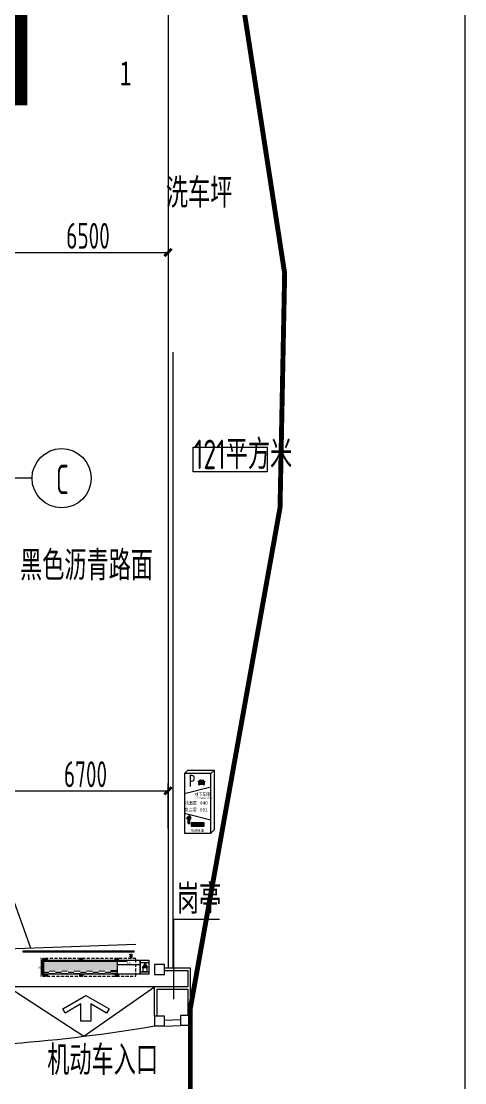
# Model space of a CAD drawing. Header units: millimetres. Extents: x 1618082 to 1961966, y -194823 to 101334.
# Drawn here: x 1689169 to 1707182, y 661 to 43777 of the extents above; entities that cross this region are included whole.
import ezdxf

# ---------------------------------------------------------------- set-up
doc = ezdxf.new("R2010")
doc.units = ezdxf.units.MM
doc.header["$LTSCALE"] = 500
for name, pattern in [('033_th-a1-3rd$0$HIDDEN', [0.375, 0.25, -0.125]), ('ACAD_ISO07W100', [3, 0, -3]), ('HIDDEN', [0.375, 0.25, -0.125])]:
    doc.linetypes.add(name, pattern=pattern)
doc.layers.get('0').update_dxf_attribs({"color": 8})
doc.layers.get('Defpoints').update_dxf_attribs({"color": 8})
for name, color, linetype in [('1', 8, 'Continuous'), ('1-道路', 8, 'Continuous'), ('1层轴线$0$建-标注', 8, 'Continuous'), ('_print', 8, 'Continuous'), ('hik标注图层', 2, 'Continuous'), ('hik设备图层', 7, 'Continuous'), ('STAIR', 8, 'Continuous'), ('TK', 7, 'Continuous'), ('建-墙', 8, 'Continuous'), ('建-文字200', 8, 'Continuous'), ('建-柱', 8, 'Continuous'), ('建-标注200', 8, 'Continuous'), ('弱-路障-设备', 7, 'Continuous'), ('我画过的车位号', 1, 'Continuous'), ('电-电力-线槽', 3, 'Continuous'), ('通-图框', 7, 'Continuous')]:
    doc.layers.add(name, color=color, linetype=linetype)
doc.layers.get('通-图框').off()
doc.styles.add('_TEL_DIM', font='SIMPLEX', dxfattribs={"width": 0.8, "height": 2.5, "bigfont": 'HZTXT'})
doc.styles.add('HZTXT', font='gbenor.shx', dxfattribs={"width": 0.75, "bigfont": 'HZTXT.shx'})
doc.styles.add('shui', font='', dxfattribs={"width": 0.8})
doc.styles.add('XD2008', font='xd-hzs.shx', dxfattribs={"width": 0.7, "bigfont": 'xd-hztxt.shx'})
doc.styles.get('shui').set_extended_font_data('SimSun')
doc.dimstyles.new('XD1000$0', dxfattribs={"dimscale": 300, "dimtxt": 3.5, "dimasz": 1, "dimexe": 1, "dimexo": 2, "dimgap": 0.5, "dimtad": 1, "dimdec": 0, "dimdsep": 46, "dimtxsty": 'XD2008', "dimblk": 'ARCHTICK', "dimcen": 2.5, "dimclrd": 256, "dimclre": 256, "dimclrt": 256, "dimaunit": 1, "dimadec": 0, "dimazin": 0, "dimtfac": 1, "dimtdec": 0, "dimtix": 1, "dimtmove": 0, "dimatfit": 3, "dimfxl": 1, "dimtolj": 1, "dimtzin": 0, "dimarcsym": 0})
doc.dimstyles.new('XD25', dxfattribs={"dimscale": 25, "dimtxt": 3.5, "dimasz": 1.5, "dimexe": 1, "dimexo": 2, "dimgap": 0.5, "dimtad": 1, "dimdec": 0, "dimdsep": 46, "dimtxsty": 'XD2008', "dimcen": 2.5, "dimclrt": 4, "dimaunit": 1, "dimadec": 0, "dimazin": 0, "dimtfac": 1, "dimtdec": 0, "dimtix": 1, "dimtmove": 0, "dimatfit": 3, "dimfxl": 1, "dimtolj": 1, "dimtzin": 0, "dimarcsym": 0})

# ---------------------------------------------------------------- blocks, each defined once
blk = doc.blocks.new('wwdd')
at = {"layer": '建-柱', "const_width": 150}
blk.add_lwpolyline([(32149, -2680), (40120, -2680), (40120, 7600), (40657, 7600), (40657, 22400)], dxfattribs=at)
at = {"layer": '建-标注200'}
blk.add_lwpolyline([(41097, -7800), (37800, -7800), (37800, -11500)], dxfattribs=at)
blk.add_circle((42297, -7800), 1200, dxfattribs=at)
at = {"layer": '建-标注200', "style": 'XD2008', "width": 0.7}
blk.add_text('C', height=1200, dxfattribs=at).set_placement((42074, -8451))
blk = doc.blocks.new('_ArchTick')
at = {"color": 0, "linetype": 'ByBlock', "const_width": 0.4}
blk.add_lwpolyline([(-0.5, -0.5), (0.5, 0.5)], dxfattribs=at)
blk = doc.blocks.new('*D288')
at = {"layer": '1层轴线$0$建-标注', "lineweight": -2, "transparency": 16777216}
for p, q in [((1688430, 10984), (1688430, 12816)), ((1688430, 12516), (1695130, 12516)), ((1695130, 10984), (1695130, 12816))]:
    blk.add_line(p, q, dxfattribs=at)
at = {"layer": 'Defpoints', "color": 0, "transparency": 16777216}
for p in [(1695130, 12516), (1688430, 10384), (1695130, 10384)]:
    blk.add_point(p, dxfattribs=at)
at = {"layer": '1层轴线$0$建-标注', "lineweight": -2, "transparency": 16777216, "xscale": 300, "yscale": 300, "zscale": 300, "rotation": 180}
blk.add_blockref('_ArchTick', (1688430, 12516), dxfattribs=at)
at = {"layer": '1层轴线$0$建-标注', "lineweight": -2, "transparency": 16777216, "xscale": 300, "yscale": 300, "zscale": 300}
blk.add_blockref('_ArchTick', (1695130, 12516), dxfattribs=at)
at = {"layer": '1层轴线$0$建-标注', "transparency": 16777216, "insert": (1691780, 13191), "char_height": 1050, "attachment_point": 5, "style": 'XD2008'}
blk.add_mtext('\\A1;6700', dxfattribs=at)
blk = doc.blocks.new('*D290')
at = {"layer": '1层轴线$0$建-标注', "lineweight": -2, "transparency": 16777216}
for p, q in [((1688630, 35476), (1688630, 34085)), ((1695130, 35476), (1695130, 34085)), ((1688630, 34385), (1695130, 34385))]:
    blk.add_line(p, q, dxfattribs=at)
at = {"layer": 'Defpoints', "color": 0, "transparency": 16777216}
for p in [(1688630, 36076), (1695130, 36076), (1695130, 34385)]:
    blk.add_point(p, dxfattribs=at)
at = {"layer": '1层轴线$0$建-标注', "lineweight": -2, "transparency": 16777216, "xscale": 300, "yscale": 300, "zscale": 300, "rotation": 180}
blk.add_blockref('_ArchTick', (1688630, 34385), dxfattribs=at)
at = {"layer": '1层轴线$0$建-标注', "lineweight": -2, "transparency": 16777216, "xscale": 300, "yscale": 300, "zscale": 300}
blk.add_blockref('_ArchTick', (1695130, 34385), dxfattribs=at)
at = {"layer": '1层轴线$0$建-标注', "transparency": 16777216, "insert": (1691880, 35060), "char_height": 1050, "attachment_point": 5, "style": 'XD2008'}
blk.add_mtext('\\A1;6500', dxfattribs=at)
blk = doc.blocks.new('9878768')
at = {"layer": '1', "color": 1, "ltscale": 0.003}
for points in [[(-127204, 2567), (-127204, 2787), (-127402, 2787), (-127402, 2566), (-127204, 2566)], [(-127328, 2413), (-127438, 2566), (-127204, 2567)], [(-127277, 2413), (-127168, 2566), (-127402, 2567)], [(-127234, 2306), (-127234, 2324), (-127368, 2324), (-127368, 2306)], [(-127328, 2324), (-127328, 2473)], [(-127290, 2338), (-127307, 2338)], [(-127300, 2331), (-127300, 2346)], [(-127279, 2324), (-127279, 2473)]]:
    blk.add_lwpolyline(points, dxfattribs=at)
for radius in [49.1, 26.8]:
    blk.add_circle((-127300, 2513), radius, dxfattribs=at)
blk = doc.blocks.new('*D296')
at = {"layer": 'Defpoints', "color": 0, "transparency": 16777216}
for p in [(1690034, 5705), (1689979, 4995), (1690034, 4995)]:
    blk.add_point(p, dxfattribs=at)
at = {"layer": '弱-路障-设备', "color": 0, "lineweight": -2, "transparency": 16777216}
for p, q in [((1689984, 5705), (1689954, 5705)), ((1689979, 5668), (1689979, 5033)), ((1689984, 4995), (1689954, 4995))]:
    blk.add_line(p, q, dxfattribs=at)
at = {"layer": '弱-路障-设备', "color": 0, "transparency": 16777216}
for points in [[(1689973, 5668), (1689985, 5668), (1689979, 5705)], [(1689973, 5033), (1689985, 5033), (1689979, 4995)]]:
    blk.add_solid(points, dxfattribs=at)
at = {"layer": '弱-路障-设备', "color": 4, "transparency": 16777216, "insert": (1689923, 5350), "char_height": 87.5, "attachment_point": 5, "rotation": 90, "style": 'XD2008'}
blk.add_mtext('\\A1;710', dxfattribs=at)
blk = doc.blocks.new('*D298')
at = {"layer": 'Defpoints', "color": 0, "transparency": 16777216}
for p in [(1693993, 5635), (1693068, 5585), (1693993, 5461)]:
    blk.add_point(p, dxfattribs=at)
at = {"layer": '弱-路障-设备', "color": 0, "lineweight": -2, "transparency": 16777216}
for p, q in [((1693068, 5535), (1693068, 5436)), ((1693106, 5461), (1693956, 5461)), ((1693993, 5585), (1693993, 5436))]:
    blk.add_line(p, q, dxfattribs=at)
at = {"layer": '弱-路障-设备', "color": 0, "transparency": 16777216}
for points in [[(1693106, 5467), (1693106, 5455), (1693068, 5461)], [(1693956, 5467), (1693956, 5455), (1693993, 5461)]]:
    blk.add_solid(points, dxfattribs=at)
at = {"layer": '弱-路障-设备', "color": 4, "transparency": 16777216, "insert": (1693531, 5517), "char_height": 87.5, "attachment_point": 5, "style": 'XD2008'}
blk.add_mtext('\\A1;925', dxfattribs=at)
blk = doc.blocks.new('150图框')
at = {"layer": '_print'}
blk.add_lwpolyline([(89100, 126000), (89100, 0), (0, 0), (0, 126000)], close=True, dxfattribs=at)
blk = doc.blocks.new('HIK入口信息屏')
for p, q in [((1077, 2422), (0, 2422)), ((0, 2422), (0, 0)), ((1077, 0), (1077, 2422)), ((0, 1615), (1077, 1884)), ((566, 2095), (563, 2090)), ((565, 2083), (574, 2077)), ((583, 2094), (572, 2098)), ((586, 2077), (574, 2077)), ((586, 2078), (582, 2062)), ((586, 2077), (582, 2062)), ((593, 2066), (582, 2055)), ((582, 2062), (582, 2015)), ((582, 2038), (594, 2039)), ((594, 2018), (582, 2026)), ((582, 2015), (589, 1993)), ((593, 2014), (582, 2015)), ((582, 2015), (583, 2014)), ((583, 2014), (582, 2015)), ((589, 2087), (583, 2094)), ((583, 1974), (583, 2014)), ((583, 2000), (587, 1999)), ((583, 1984), (587, 1979)), ((583, 1974), (587, 1968)), ((586, 2077), (589, 2087)), ((589, 2087), (586, 2077)), ((587, 1968), (587, 2001)), ((587, 1999), (587, 1999)), ((610, 1979), (587, 1979)), ((587, 1968), (610, 1968)), ((589, 2090), (617, 2141)), ((589, 2087), (617, 2141)), ((589, 2081), (593, 2087)), ((589, 2081), (593, 2073)), ((589, 1993), (798, 1993)), ((605, 2092), (593, 2087)), ((593, 2073), (593, 2066)), ((593, 2066), (603, 2068)), ((593, 2066), (594, 2046)), ((594, 2018), (593, 2014)), ((593, 2014), (593, 1993)), ((593, 2014), (794, 2014)), ((594, 2018), (594, 2046)), ((793, 2039), (594, 2039)), ((594, 2018), (793, 2018)), ((600, 2111), (600, 2111)), ((600, 2087), (605, 2092)), ((603, 2068), (600, 2087)), ((603, 2068), (634, 2069)), ((603, 2068), (603, 2039)), ((626, 2146), (605, 2092)), ((605, 2092), (634, 2095)), ((610, 1993), (610, 1968)), ((614, 1984), (610, 1979)), ((610, 1968), (614, 1974)), ((614, 1974), (614, 1993)), ((617, 2141), (626, 2146)), ((624, 2083), (617, 2088)), ((634, 2069), (624, 2083)), ((626, 2146), (645, 2148)), ((634, 2095), (669, 2097)), ((634, 2069), (753, 2069)), ((640, 2039), (634, 2069)), ((669, 2149), (645, 2148)), ((669, 2149), (718, 2149)), ((718, 2097), (669, 2097)), ((718, 2149), (742, 2148)), ((753, 2095), (718, 2097)), ((761, 2146), (742, 2148)), ((747, 2039), (753, 2069)), ((782, 2092), (753, 2095)), ((753, 2069), (763, 2083)), ((784, 2068), (753, 2069)), ((761, 2146), (782, 2092)), ((770, 2142), (761, 2146)), ((763, 2083), (770, 2088)), ((770, 2141), (770, 2142)), ((798, 2087), (770, 2142)), ((798, 2090), (770, 2142)), ((773, 1974), (773, 1993)), ((773, 1984), (777, 1979)), ((777, 1968), (773, 1974)), ((777, 1968), (777, 1993)), ((777, 1979), (800, 1979)), ((777, 1968), (800, 1968)), ((782, 2092), (794, 2087)), ((787, 2087), (782, 2092)), ((787, 2087), (784, 2068)), ((794, 2066), (784, 2068)), ((784, 2068), (784, 2039)), ((787, 2111), (787, 2111)), ((794, 2066), (793, 2046)), ((793, 2018), (793, 2046)), ((793, 2039), (805, 2038)), ((805, 2026), (793, 2018)), ((793, 2018), (794, 2014)), ((798, 2081), (794, 2087)), ((798, 2087), (794, 2087)), ((794, 2073), (798, 2081)), ((794, 2066), (794, 2073)), ((794, 2066), (805, 2055)), ((794, 2014), (805, 2015)), ((794, 1993), (794, 2014)), ((798, 2087), (804, 2094)), ((798, 2087), (801, 2077)), ((805, 2015), (798, 1993)), ((800, 1968), (800, 2001)), ((800, 1999), (804, 2000)), ((800, 1999), (800, 1999)), ((804, 1984), (800, 1979)), ((800, 1968), (804, 1974)), ((805, 2062), (801, 2078)), ((801, 2077), (813, 2077)), ((801, 2077), (805, 2062)), ((804, 2094), (815, 2098)), ((805, 2015), (804, 2014)), ((804, 2014), (805, 2015)), ((804, 2014), (804, 1974)), ((805, 2062), (805, 2015)), ((822, 2083), (813, 2077)), ((821, 2095), (824, 2090))]:
    blk.add_line(p, q)
at = {"extrusion": (0, 0, -1)}
for centre, major_axis, start_param, end_param in [((568, 2088), (3.65, 3.65), 2.959693, 4.386478), ((571, 2093), (-3.65, 3.65), 5.957274, 7.370623), ((681, 2057), (4.57, 4.57), 3.926991, 10.210176), ((690, 2057), (4.57, 4.57), 3.926991, 10.210176), ((697, 2057), (4.57, 4.57), 3.926991, 10.210176), ((703, 2057), (4.57, 4.57), 3.926991, 10.210176), ((816, 2093), (-3.65, 3.65), 0.483358, 1.896708), ((819, 2088), (3.65, 3.65), 0.325911, 1.752696)]:
    blk.add_ellipse(centre, major_axis=major_axis, ratio=1, start_param=start_param, end_param=end_param, dxfattribs=at)
at = {"layer": 'hik标注图层', "color": 0}
for p, q in [((0, 2422), (144, 2560)), ((144, 2560), (1220, 2560)), ((1077, 2422), (1220, 2560)), ((1220, 142), (1220, 2560))]:
    blk.add_line(p, q, dxfattribs=at)
at = {"color": 5, "style": 'shui', "width": 0.8}
blk.add_text('P', height=484, dxfattribs=at).set_placement((175, 1887))
at = {"text_generation_flag": 4, "width": 0.8, "flags": 9}
for tag in ['YSIZE', 'XSIZE']:
    blk.add_attdef(tag, (693, 1968), '', height=0.0646, rotation=180, dxfattribs=at)
blk = doc.blocks.new('hik入口信息引导屏')
h = blk.add_hatch(color=7)
h.dxf.hatch_style = 1
h.set_gradient(color1=(255, 255, 255), tint=1)
h.paths.add_polyline_path([(117, 636), (117, 568), (157, 609), (157, 393), (224, 393), (224, 609), (265, 568), (265, 636), (191, 710)])
h = blk.add_hatch(color=7)
h.dxf.hatch_style = 1
h.set_gradient(color1=(255, 255, 255), tint=1)
h.paths.add_polyline_path([(269, 416), (269, 281), (807, 281), (807, 416)])
for p, q in [((0, 807), (1077, 538)), ((192, 710), (118, 636)), ((118, 568), (118, 636)), ((158, 609), (118, 568)), ((158, 393), (158, 609)), ((192, 710), (266, 636)), ((224, 393), (224, 609)), ((225, 611), (266, 570)), ((266, 570), (266, 638)), ((0, 0), (1077, 0)), ((157, 393), (224, 393)), ((807, 416), (269, 416)), ((269, 416), (269, 281)), ((269, 281), (807, 281)), ((807, 281), (807, 416)), ((1077, 0), (1220, 142))]:
    blk.add_line(p, q)
at = {"layer": 'hik设备图层'}
blk.add_blockref('HIK入口信息屏', (0, 0), dxfattribs=at)
at = {"style": 'shui', "oblique": 1, "width": 0.85}
for s, height, p in [('地面层', 134.6, (16, 1159)), ('地下车库', 134.6, (408, 1511)), ('负二层', 134.6, (16, 886)), ('欢迎光临', 107.7, (274, 55))]:
    blk.add_text(s, height=height, dxfattribs=at).set_placement(p)
at = {"style": 'shui', "width": 0.8}
blk.add_text('UNDER GROUND GARAGE', height=60.56, dxfattribs=at).set_placement((410, 1400))
at = {"color": 1, "style": 'shui'}
blk.add_text('091', height=134.6, dxfattribs=at).set_placement((629, 877))
at = {"color": 3, "style": 'shui'}
blk.add_text('040', height=134.6, dxfattribs=at).set_placement((632, 1160))
blk = doc.blocks.new('00-防砸雷达')
at = {"color": 1, "ltscale": 10}
for points in [[(0, 8), (-10, 8), (-10, -8), (0, -8)], [(0, 63), (41, 63), (41, -63), (0, -63)], [(35, -56), (6, -56), (6, 54), (35, 54)]]:
    blk.add_lwpolyline(points, close=True, dxfattribs=at)
at = {"color": 1, "linetype": '033_th-a1-3rd$0$HIDDEN', "ltscale": 10}
for points in [[(41, 8), (103, 45)], [(41, -10), (103, -47)]]:
    blk.add_lwpolyline(points, dxfattribs=at)
at = {"color": 1, "ltscale": 10}
blk.add_arc((0, 0), 13.5, 90, 270, dxfattribs=at)
at = {"color": 1, "ltscale": 10, "insert": (29, 29), "char_height": 14, "attachment_point": 1, "rotation": 270, "style": '_TEL_DIM'}
blk.add_mtext_dynamic_manual_height_columns('{\\fSimSun|b0|i0|c134|p2;\\C3;防砸雷达}', width=62.73, gutter_width=17.5, heights=[0], dxfattribs=at)

msp = doc.modelspace()

# ---------------------------------------------------------------- hatches: boundary and pattern name
at = {"layer": 'TK', "lineweight": 5, "ltscale": 10}
h = msp.add_hatch(dxfattribs=at)
h.set_pattern_fill('PLAST', color=1, scale=10.857143, angle=225)
h.set_pattern_definition([(225, (98039016.61, -5949055.725), (48.7499618, -48.7499618), []), (225, (98039022.705, -5949061.82), (48.7499618, -48.7499618), []), (225, (98039028.8, -5949067.91), (48.7499618, -48.7499618), [])])
h.paths.add_polyline_path([(1693743, 5960), (1689242.9, 5960), (1689242.9, 6019.8), (1693743, 6019.8)])
at = {"layer": '弱-路障-设备', "ltscale": 0.003}
h = msp.add_hatch(dxfattribs=at)
h.set_pattern_fill('HONEY', color=2, scale=6, angle=180, style=0)
h.set_pattern_definition([(180, (2260906.048, -149046.918), (-28.575, -16.49778), [19.05, -38.1]), (300, (2260906.048, -149046.918), (28.5749966, -16.4977859), [19.05, -38.1]), (240, (2260906.048, -149046.918), (-3.4e-06, -32.9955659), [-38.1, 19.05])])
h.paths.add_polyline_path([(1693068.4, 5217.2), (1693068.4, 5585.3), (1690088.4, 5585.3), (1690088.4, 5217.2)])
h = msp.add_hatch(color=2, dxfattribs=at)
h.set_gradient(color1=(255, 41, 41), color2=(199, 0, 0), one_color=1, tint=0.39)
h.paths.add_polyline_path([(1690298.3, 5166.6), (1690548.3, 5166.6), (1690548.3, 5217.2), (1690298.3, 5217.2)])
h = msp.add_hatch(color=2, dxfattribs=at)
h.set_gradient(color1=(255, 41, 41), color2=(199, 0, 0), one_color=1, tint=0.39)
h.paths.add_polyline_path([(1690808.3, 5166.6), (1691058.3, 5166.6), (1691058.3, 5217.2), (1690808.3, 5217.2)])
h = msp.add_hatch(color=2, dxfattribs=at)
h.set_gradient(color1=(255, 41, 41), color2=(199, 0, 0), one_color=1, tint=0.39)
h.paths.add_polyline_path([(1691318.4, 5166.6), (1691568.4, 5166.6), (1691568.4, 5217.2), (1691318.4, 5217.2)])
h = msp.add_hatch(color=2, dxfattribs=at)
h.set_gradient(color1=(255, 41, 41), color2=(199, 0, 0), one_color=1, tint=0.39)
h.paths.add_polyline_path([(1691818.4, 5166.6), (1692068.4, 5166.6), (1692068.4, 5217.2), (1691818.4, 5217.2)])
h = msp.add_hatch(color=2, dxfattribs=at)
h.set_gradient(color1=(255, 41, 41), color2=(199, 0, 0), one_color=1, tint=0.39)
h.paths.add_polyline_path([(1692318.4, 5166.6), (1692568.4, 5166.6), (1692568.4, 5217.2), (1692318.4, 5217.2)])
h = msp.add_hatch(color=2, dxfattribs=at)
h.set_gradient(color1=(255, 41, 41), color2=(199, 0, 0), one_color=1, tint=0.39)
h.paths.add_polyline_path([(1692818.4, 5166.6), (1693068.4, 5166.6), (1693068.4, 5217.2), (1692818.4, 5217.2)])
h = msp.add_hatch(color=2, dxfattribs=at)
h.set_gradient(color1=(255, 41, 41), color2=(199, 0, 0), one_color=1, tint=0.39)
h.paths.add_polyline_path([(1690298.3, 5166.6), (1690088.4, 5166.6), (1690088.4, 5115.9), (1690298.3, 5115.9)])
h = msp.add_hatch(color=2, dxfattribs=at)
h.set_gradient(color1=(255, 41, 41), color2=(199, 0, 0), one_color=1, tint=0.39)
h.paths.add_polyline_path([(1690298.3, 5065.3), (1690548.3, 5065.3), (1690548.3, 5115.9), (1690298.3, 5115.9)])
h = msp.add_hatch(color=2, dxfattribs=at)
h.set_gradient(color1=(255, 41, 41), color2=(199, 0, 0), one_color=1, tint=0.39)
h.paths.add_polyline_path([(1690558.3, 5115.9), (1690808.3, 5115.9), (1690808.3, 5166.6), (1690558.3, 5166.6)])
h = msp.add_hatch(color=2, dxfattribs=at)
h.set_gradient(color1=(255, 41, 41), color2=(199, 0, 0), one_color=1, tint=0.39)
h.paths.add_polyline_path([(1690808.3, 5065.3), (1691058.3, 5065.3), (1691058.3, 5115.9), (1690808.3, 5115.9)])
h = msp.add_hatch(color=2, dxfattribs=at)
h.set_gradient(color1=(255, 41, 41), color2=(199, 0, 0), one_color=1, tint=0.39)
h.paths.add_polyline_path([(1691068.4, 5115.9), (1691318.4, 5115.9), (1691318.4, 5166.6), (1691068.4, 5166.6)])
h = msp.add_hatch(color=2, dxfattribs=at)
h.set_gradient(color1=(255, 41, 41), color2=(199, 0, 0), one_color=1, tint=0.39)
h.paths.add_polyline_path([(1691318.4, 5065.3), (1691568.4, 5065.3), (1691568.4, 5115.9), (1691318.4, 5115.9)])
h = msp.add_hatch(color=2, dxfattribs=at)
h.set_gradient(color1=(255, 41, 41), color2=(199, 0, 0), one_color=1, tint=0.39)
h.paths.add_polyline_path([(1691568.4, 5115.9), (1691818.4, 5115.9), (1691818.4, 5166.6), (1691568.4, 5166.6)])
h = msp.add_hatch(color=2, dxfattribs=at)
h.set_gradient(color1=(255, 41, 41), color2=(199, 0, 0), one_color=1, tint=0.39)
h.paths.add_polyline_path([(1691818.4, 5065.3), (1692068.4, 5065.3), (1692068.4, 5115.9), (1691818.4, 5115.9)])
h = msp.add_hatch(color=2, dxfattribs=at)
h.set_gradient(color1=(255, 41, 41), color2=(199, 0, 0), one_color=1, tint=0.39)
h.paths.add_polyline_path([(1692068.4, 5115.9), (1692318.4, 5115.9), (1692318.4, 5166.6), (1692068.4, 5166.6)])
h = msp.add_hatch(color=2, dxfattribs=at)
h.set_gradient(color1=(255, 41, 41), color2=(199, 0, 0), one_color=1, tint=0.39)
h.paths.add_polyline_path([(1692318.4, 5065.3), (1692568.4, 5065.3), (1692568.4, 5115.9), (1692318.4, 5115.9)])
h = msp.add_hatch(color=2, dxfattribs=at)
h.set_gradient(color1=(255, 41, 41), color2=(199, 0, 0), one_color=1, tint=0.39)
h.paths.add_polyline_path([(1692568.4, 5115.9), (1692818.4, 5115.9), (1692818.4, 5166.6), (1692568.4, 5166.6)])
h = msp.add_hatch(color=2, dxfattribs=at)
h.set_gradient(color1=(255, 41, 41), color2=(199, 0, 0), one_color=1, tint=0.39)
h.paths.add_polyline_path([(1692818.4, 5065.3), (1693068.4, 5065.3), (1693068.4, 5115.9), (1692818.4, 5115.9)])

# ---------------------------------------------------------------- linework, layer by layer
at = {"const_width": 500}
msp.add_lwpolyline([(1658260.1, 32026.2), (1647520.1, 32026.2), (1647520.1, 40616.2), (1645653.1, 40616.2), (1645653.1, 55416.2), (1647520.1, 55416.2), (1647520.1, 64006.2), (1658360.1, 64006.2), (1658360.1, 65873.2), (1676710.1, 65873.2), (1676710.1, 64006.2), (1687300.1, 64006.2), (1687300.1, 55416.2), (1689167.1, 55416.2), (1689167.1, 40616.2), (1687300.1, 40616.2), (1687300.1, 32026.2), (1676710.1, 32026.2), (1676710.1, 30159.2), (1658360.1, 30159.2), (1658360.1, 32176.2)], dxfattribs=at)
at = {"layer": '1-道路'}
for p, q in [((1695130.1, 66071.2), (1695130.1, 5323.2)), ((1695330.1, 30336.2), (1695330.1, 5323.2))]:
    msp.add_line(p, q, dxfattribs=at)
msp.add_lwpolyline([(1696157.2, 26473.3), (1699157.2, 26473.3), (1699157.2, 25473.3), (1696157.2, 25473.3)], close=True, dxfattribs=at)
at = {"layer": '1层轴线$0$建-标注'}
msp.add_lwpolyline([(1690953.6, 3493), (1690853.6, 3666.2), (1691793.8, 4209), (1692734, 3666.2), (1692634, 3493), (1691993.8, 3862.6), (1691993.8, 3156.8), (1691593.8, 3156.8), (1691593.8, 3862.6), (1690953.6, 3493)], dxfattribs=at)
at = {"layer": 'STAIR'}
msp.add_line((1694586.8, 4563.2), (1688640.5, 4563.2), dxfattribs=at)
msp.add_lwpolyline([(1688640.5, 4563.2), (1691706.9, 2547), (1694586.8, 4563.2)], dxfattribs=at)
msp.add_arc((1683907.2, 66058.7), 63988.9, 274.39514, 279.607469, dxfattribs=at)
at = {"layer": 'TK', "color": 7, "ltscale": 10}
msp.add_lwpolyline([(1693743, 5960), (1689242.9, 5960), (1689242.9, 6019.8), (1693743, 6019.8)], close=True, dxfattribs=at)
at = {"layer": '建-墙'}
for p, q in [((1694986.8, 5323.2), (1696035.1, 5323.2)), ((1694986.8, 5223.2), (1695935.1, 5223.2)), ((1694586.8, 3367.3), (1694586.8, 4563.2)), ((1694686.8, 3367.3), (1694686.8, 4462.4))]:
    msp.add_line(p, q, dxfattribs=at)
at = {"layer": '建-墙', "ltscale": 2000}
for p, q in [((1695935.1, 5223.2), (1695935.1, 4563.2)), ((1696035.1, 5323.2), (1696035.1, 3394.5)), ((1695935.1, 4563.2), (1694586.8, 4563.2)), ((1694686.8, 4462.4), (1695935.1, 4462.4)), ((1695935.1, 4462.4), (1695935.1, 3394.5)), ((1694986.8, 3206.1), (1695631.9, 3233.2)), ((1694986.8, 2964.1), (1695631.9, 2991.3))]:
    msp.add_line(p, q, dxfattribs=at)
for points in [[(1694586.8, 5063.2), (1694986.8, 5063.2), (1694986.8, 5463.2), (1694586.8, 5463.2)], [(1694586.8, 2967.3), (1694986.8, 2967.3), (1694986.8, 3367.3), (1694586.8, 3367.3)], [(1695635.1, 2994.5), (1696035.1, 2994.5), (1696035.1, 3394.5), (1695635.1, 3394.5)]]:
    msp.add_lwpolyline(points, close=True, dxfattribs=at)
at = {"layer": '建-文字200', "const_width": 200}
msp.add_lwpolyline([(1696035.1, 179), (1696035.1, 3676.4), (1699679.1, 24017.1), (1699866.9, 33539.1), (1695063.5, 64630.5), (1696399.9, 67078.4), (1701430.9, 68224.3), (1703530.9, 69954.7), (1703825.8, 74168.8), (1700779.2, 88792.5), (1629365, 72010), (1627108.2, 14588.8, 0.4085624), (1641804.9, -1621.9, 0.0513228), (1696035.1, 179)], format="xyb", dxfattribs=at)
at = {"layer": '建-文字200'}
msp.add_lwpolyline([(1695369.8, 4049.7), (1695369.8, 7299.7), (1697216, 7299.7)], dxfattribs=at)
at = {"layer": '弱-路障-设备', "color": 2, "ltscale": 0.003}
for p, q in [((1690088.4, 5065.3), (1690088.4, 5585.3)), ((1693068.4, 5585.3), (1693068.4, 5065.3))]:
    msp.add_line(p, q, dxfattribs=at)
at = {"layer": '弱-路障-设备', "color": 252, "linetype": 'HIDDEN'}
msp.add_lwpolyline([(1693829, 5705.3), (1690033.7, 5705.3), (1690033.7, 4995.3), (1693829, 4995.3)], close=True, dxfattribs=at)
at = {"layer": '弱-路障-设备', "color": 2, "lineweight": 30, "ltscale": 0.003}
for points in [[(1693993.4, 5150.3), (1693993.4, 5150.3), (1693993.4, 5065.3), (1690033.7, 5065.3), (1690033.7, 5635.3), (1693993.4, 5635.3), (1693993.4, 5150.3)], [(1694353.1, 5150.3), (1694018.1, 5150.3), (1694018.1, 5550.3), (1694353.1, 5550.3), (1694353.1, 5150.3)], [(1694353.9, 5150.3), (1694017.4, 5150.3)]]:
    msp.add_lwpolyline(points, dxfattribs=at)
at = {"layer": '弱-路障-设备', "color": 2}
for points in [[(1690088.4, 5635.3), (1690088.4, 5705.3), (1690158.7, 5705.3)], [(1690108.3, 5670.3), (1690205.1, 5670.3)], [(1690158.7, 5705.3), (1690158.7, 5635.3)], [(1690229, 5635.3), (1690229, 5705.3), (1690158.7, 5705.3)], [(1691533.4, 5635.3), (1691533.4, 5705.3), (1691603.7, 5705.3)], [(1691553.3, 5670.3), (1691650.1, 5670.3)], [(1691603.7, 5705.3), (1691603.7, 5635.3)], [(1691674, 5635.3), (1691674, 5705.3), (1691603.7, 5705.3)], [(1692978.4, 5635.3), (1692978.4, 5705.3), (1693048.7, 5705.3)], [(1692998.3, 5670.3), (1693095.1, 5670.3)], [(1693048.7, 5705.3), (1693048.7, 5635.3)], [(1693119, 5635.3), (1693119, 5705.3), (1693048.7, 5705.3)], [(1690088.4, 5065.3), (1690088.4, 4995.3), (1690158.7, 4995.3)], [(1690108.3, 5030.3), (1690205.1, 5030.3)], [(1690158.7, 4995.3), (1690158.7, 5065.3)], [(1690229, 5065.3), (1690229, 4995.3), (1690158.7, 4995.3)], [(1691533.4, 5065.3), (1691533.4, 4995.3), (1691603.7, 4995.3)], [(1691553.3, 5030.3), (1691650.1, 5030.3)], [(1691603.7, 4995.3), (1691603.7, 5065.3)], [(1691674, 5065.3), (1691674, 4995.3), (1691603.7, 4995.3)], [(1692978.4, 5065.3), (1692978.4, 4995.3), (1693048.7, 4995.3)], [(1692998.3, 5030.3), (1693095.1, 5030.3)], [(1693048.7, 4995.3), (1693048.7, 5065.3)], [(1693119, 5065.3), (1693119, 4995.3), (1693048.7, 4995.3)]]:
    msp.add_lwpolyline(points, dxfattribs=at)
at = {"layer": '弱-路障-设备', "color": 2, "ltscale": 0.003}
for points in [[(1690158.7, 5635.3), (1690158.7, 5705.3)], [(1691603.7, 5635.3), (1691603.7, 5705.3)], [(1693468.5, 5585.3), (1690033.7, 5585.3)], [(1690158.7, 5065.3), (1690158.7, 4995.3)], [(1691603.7, 5065.3), (1691603.7, 4995.3)]]:
    msp.add_lwpolyline(points, dxfattribs=at)
at = {"layer": '弱-路障-设备', "color": 2}
msp.add_lwpolyline([(1693993.4, 5635.3), (1694353.9, 5635.3), (1694353.9, 5065.3), (1693993.4, 5065.3)], close=True, dxfattribs=at)
at = {"layer": '弱-路障-设备', "color": 2, "ltscale": 0.003, "const_width": 1}
for points in [[(1693068.4, 5217.2), (1690088.4, 5217.2)], [(1690298.3, 5166.6), (1690298.3, 5217.2)], [(1690808.3, 5166.6), (1690808.3, 5217.2)], [(1691318.4, 5166.6), (1691318.4, 5217.2)], [(1691818.4, 5166.6), (1691818.4, 5217.2)], [(1692318.4, 5166.6), (1692318.4, 5217.2)], [(1692818.4, 5166.6), (1692818.4, 5217.2)], [(1692818.4, 5166.6), (1692818.4, 5217.2)], [(1690298.3, 5065.3), (1690298.3, 5115.9)], [(1690808.3, 5065.3), (1690808.3, 5115.9)], [(1691068.4, 5115.9), (1691068.4, 5166.6)], [(1691318.4, 5065.3), (1691318.4, 5115.9)], [(1691818.4, 5065.3), (1691818.4, 5115.9)], [(1692318.4, 5065.3), (1692318.4, 5115.9)], [(1692568.4, 5115.9), (1692568.4, 5166.6)], [(1692568.4, 5115.9), (1692568.4, 5166.6)], [(1692818.4, 5065.3), (1692818.4, 5115.9)]]:
    msp.add_lwpolyline(points, dxfattribs=at)
at = {"layer": '弱-路障-设备', "color": 2, "ltscale": 0.003}
msp.add_lwpolyline([(1693068.4, 5166.6), (1692818.4, 5166.6), (1692818.4, 5217.2), (1693068.4, 5217.2)], close=True, dxfattribs=at)
at = {"layer": '弱-路障-设备', "linetype": 'ACAD_ISO07W100', "ltscale": 5}
for points in [[(1694018.1, 5350.3), (1694353.1, 5350.3)], [(1694185.6, 5550.3), (1694185.6, 5150.3)]]:
    msp.add_lwpolyline(points, dxfattribs=at)
at = {"layer": '弱-路障-设备'}
for centre in [(1694147.8, 5342.3), (1694185.6, 5346.5), (1694188.6, 5342.3), (1694223.7, 5342.3)]:
    msp.add_circle(centre, 16, dxfattribs=at)
at = {"layer": '电-电力-线槽', "color": 4}
msp.add_line((1686112.1, 6016.2), (1693818.7, 6286.8), dxfattribs=at)
msp.add_lwpolyline([(1683106.5, 8758.5), (1688610.5, 8758.5), (1689543.3, 6142.3)], dxfattribs=at)

# ---------------------------------------------------------------- block references
msp.add_blockref('wwdd', (1648510.1, 33016.2))
at = {"color": 1, "rotation": 180}
msp.add_blockref('00-防砸雷达', (1693656.6, 5817.3), dxfattribs=at)
at = {"layer": 'hik设备图层'}
msp.add_blockref('hik入口信息引导屏', (1695795.7, 10800.1), dxfattribs=at)
at = {"layer": '弱-路障-设备', "xscale": -0.8, "yscale": 0.8, "zscale": 0.8, "rotation": 180}
msp.add_blockref('9878768', (1796035.7, 7394.9), dxfattribs=at)
at = {"layer": '通-图框', "color": 1}
msp.add_blockref('150图框', (1618081.7, -24665.7), dxfattribs=at)

# ---------------------------------------------------------------- texts
at = {"layer": '建-文字200', "style": 'HZTXT', "width": 0.75}
for s, p in [('洗车坪', (1695044, 36198.8)), ('121平方米', (1696180.7, 25582.2)), ('黑色沥青路面', (1689121, 21067.9)), ('岗亭', (1695490.9, 7519.6)), ('机动车入口', (1690225, 976.8))]:
    msp.add_text(s, height=1200, dxfattribs=at).set_placement(p)
at = {"layer": '我画过的车位号', "insert": (1693168.1, 42166.2), "char_height": 1000, "attachment_point": 1, "style": 'XD2008'}
msp.add_mtext_dynamic_manual_height_columns('{\\fFangSong|b0|i0|c134|p49;1}', width=2753.298, gutter_width=1500, heights=[0], dxfattribs=at)

# ---------------------------------------------------------------- dimensions: what is measured, and where the dimension line sits
at = {"layer": '1层轴线$0$建-标注'}
for base, p1, p2, picture, middle in [((1695130.1, 34385.1), (1688630.1, 36076.2), (1695130.1, 36076.2), '*D290', (1691880.1, 35060.1)), ((1695130.1, 12516.2), (1688430.1, 10383.9), (1695130.1, 10383.9), '*D288', (1691780.1, 13191.2))]:
    dim = msp.add_linear_dim(base=base, p1=p1, p2=p2, dimstyle='XD1000$0', dxfattribs=at)
    dim.commit()
    dim.dimension.update_dxf_attribs({"geometry": picture, "text_midpoint": middle})
at = {"layer": '弱-路障-设备'}
for base, p1, p2, angle, picture, middle in [((1689979, 4995.3), (1690033.7, 5705.3), (1690033.7, 4995.3), 90, '*D296', (1689922.7, 5350.3)), ((1693993.4, 5460.9), (1693068.4, 5585.3), (1693993.4, 5635.3), 180, '*D298', (1693530.9, 5517.1))]:
    dim = msp.add_linear_dim(base=base, p1=p1, p2=p2, angle=angle, dimstyle='XD25', dxfattribs=at)
    dim.commit()
    dim.dimension.update_dxf_attribs({"geometry": picture, "text_midpoint": middle})

doc.saveas('drawing.dxf')
